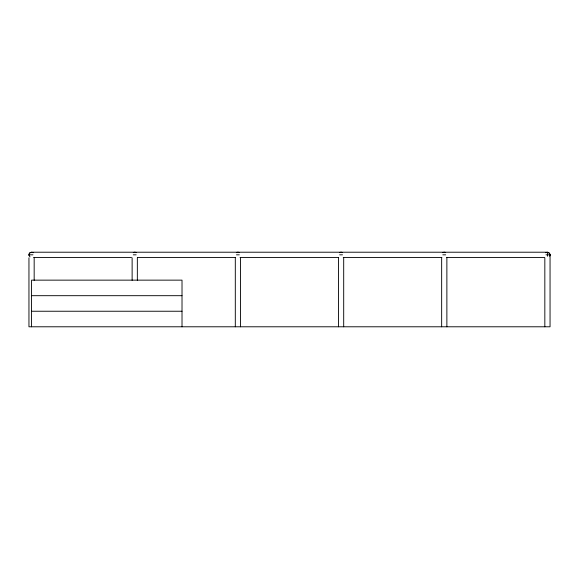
<?xml version="1.0" encoding="UTF-8"?>
<svg xmlns="http://www.w3.org/2000/svg" width="579" height="579" viewBox="0 0 579 579"><rect width="100%" height="100%" fill="white"/><g stroke="black" fill="none" stroke-linecap="round" stroke-linejoin="round"><path stroke-width="0.87" d="M549.71 256.106L550.028 255.144A1.846 1.31 -90 0 0 550.036 254.492L548.4 252.393M545.867 252.733L546.482 252.393M30.6 252.393L29.486 253.24L28.972 254.492A1.838 1.303 -90 0 0 28.964 255.151L29.985 256.902M30.101 254.818L32.967 254.818M133.279 254.818L136.145 254.818M236.456 254.818L239.322 254.818M339.634 254.818L342.5 254.818M442.812 254.818L445.678 254.818M545.983 254.818L550.05 254.818L550.05 326.788L28.95 326.788L28.95 257.821M33.546 257.431L131.433 257.431M137.549 257.431L235.436 257.431M240.024 257.431L338.672 257.431M343.26 257.431L441.907 257.431M446.496 257.431L544.383 257.431M31.563 295.688L182.016 295.688M31.563 311.241L182.016 311.241M32.518 252.393L33.133 252.733M547.437 256.229L547.437 252.212L31.563 252.212L31.563 252.654M544.832 257.821L544.832 326.788M446.872 257.821L446.872 326.788M441.654 257.821L441.654 326.788M343.694 257.821L343.694 326.788M338.476 257.821L338.476 326.788M240.524 257.821L240.524 326.788M235.306 257.821L235.306 326.788M182.016 326.788L182.016 280.142L31.563 280.142L31.563 326.788M137.346 257.821L137.346 280.308M132.128 257.821L132.128 280.308M34.168 257.821L34.168 280.308M29.131 255.766A2.613 2.613 0 0 1 33.017 252.654M546.033 252.625A2.613 2.613 0 0 1 549.855 255.809M442.812 252.654A2.613 2.613 0 0 1 445.678 252.625M339.634 252.654A2.613 2.613 0 0 1 342.5 252.625M236.456 252.654A2.606 2.606 0 0 1 239.322 252.625M133.279 252.654A2.613 2.613 0 0 1 136.145 252.625"/></g></svg>
